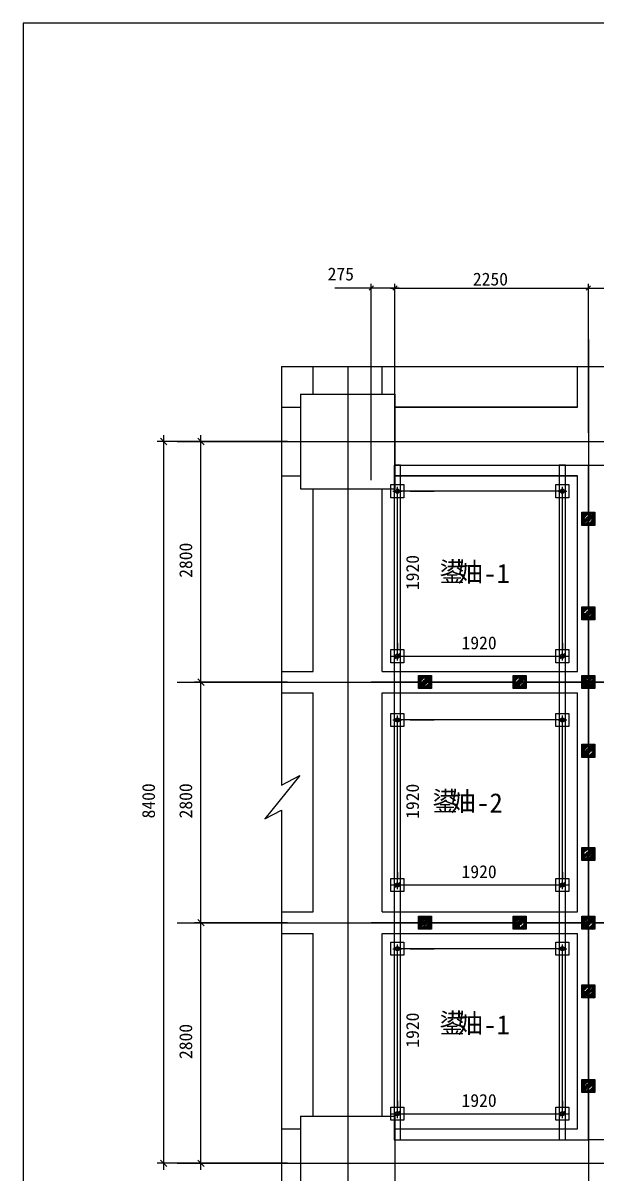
# Model space of a CAD drawing. Header units: metres. Extents: x 0 to 297, y 0 to 210.
# Drawn here: x 0 to 66.8, y 76.2 to 210 of the extents above; entities that cross this region are included whole.
import ezdxf

# ---------------------------------------------------------------- set-up
doc = ezdxf.new("R2010")
doc.units = ezdxf.units.M
for name, color, linetype in [(' ', 7, 'Continuous'), ('1', 7, 'Continuous'), ('4', 7, 'Continuous'), ('6', 7, 'Continuous')]:
    doc.layers.add(name, color=color, linetype=linetype)

msp = doc.modelspace()

# ---------------------------------------------------------------- linework, layer by layer
at = {"layer": ' '}
for p, q in [((65.77, 173.17), (65.77, 56.32)), ((37.77, 170.01), (37.77, 56.32)), ((17.94, 161.3), (127.27, 161.3)), ((42.79, 154.76), (42.79, 156.28)), ((42.79, 156.28), (44.31, 156.28)), ((43.04, 155.52), (44.06, 155.52)), ((43.48, 155.71), (43.48, 155.75)), ((43.48, 155.29), (43.48, 155.33)), ((43.55, 155.01), (43.55, 156.03)), ((43.62, 155.71), (43.62, 155.75)), ((43.62, 155.29), (43.62, 155.33)), ((44.31, 156.28), (44.31, 154.76)), ((61.99, 154.76), (61.99, 156.28)), ((61.99, 156.28), (63.51, 156.28)), ((62.24, 155.52), (63.26, 155.52)), ((62.68, 155.71), (62.68, 155.75)), ((62.68, 155.29), (62.68, 155.33)), ((62.75, 155.01), (62.75, 156.03)), ((62.82, 155.71), (62.82, 155.75)), ((62.82, 155.29), (62.82, 155.33)), ((63.51, 156.28), (63.51, 154.76)), ((44.31, 154.76), (42.79, 154.76)), ((63.51, 154.76), (61.99, 154.76)), ((65.01, 151.54), (65.01, 153.06)), ((65.01, 153.06), (66.53, 153.06)), ((65.77, 151.79), (65.77, 152.81)), ((66.53, 153.06), (66.53, 151.54)), ((66.53, 151.54), (65.01, 151.54)), ((65.26, 152.3), (66.28, 152.3)), ((65.7, 152.49), (65.7, 152.53)), ((65.7, 152.07), (65.7, 152.11)), ((65.84, 152.49), (65.84, 152.53)), ((65.84, 152.07), (65.84, 152.11)), ((65.01, 140.54), (65.01, 142.06)), ((65.01, 142.06), (66.53, 142.06)), ((66.53, 142.06), (66.53, 140.54)), ((66.53, 140.54), (65.01, 140.54)), ((65.26, 141.3), (66.28, 141.3)), ((65.7, 141.49), (65.7, 141.53)), ((65.7, 141.07), (65.7, 141.11)), ((65.77, 140.79), (65.77, 141.81)), ((65.84, 141.49), (65.84, 141.53)), ((65.84, 141.07), (65.84, 141.11)), ((42.79, 135.56), (42.79, 137.08)), ((42.79, 137.08), (44.31, 137.08)), ((43.48, 136.51), (43.48, 136.55)), ((43.55, 135.81), (43.55, 136.83)), ((43.62, 136.51), (43.62, 136.55)), ((44.31, 137.08), (44.31, 135.56)), ((61.99, 135.56), (61.99, 137.08)), ((61.99, 137.08), (63.51, 137.08)), ((62.68, 136.51), (62.68, 136.55)), ((62.75, 135.81), (62.75, 136.83)), ((62.82, 136.51), (62.82, 136.55)), ((63.51, 137.08), (63.51, 135.56)), ((44.31, 135.56), (42.79, 135.56)), ((43.04, 136.32), (44.06, 136.32)), ((43.48, 136.09), (43.48, 136.13)), ((43.62, 136.09), (43.62, 136.13)), ((63.51, 135.56), (61.99, 135.56)), ((62.24, 136.32), (63.26, 136.32)), ((62.68, 136.09), (62.68, 136.13)), ((62.82, 136.09), (62.82, 136.13)), ((46.01, 132.54), (46.01, 134.06)), ((46.01, 134.06), (47.53, 134.06)), ((47.53, 134.06), (47.53, 132.54)), ((57.01, 132.54), (57.01, 134.06)), ((57.01, 134.06), (58.53, 134.06)), ((58.53, 134.06), (58.53, 132.54)), ((65.01, 132.54), (65.01, 134.06)), ((65.01, 134.06), (66.53, 134.06)), ((66.53, 134.06), (66.53, 132.54)), ((17.94, 133.3), (142.11, 133.3)), ((47.53, 132.54), (46.01, 132.54)), ((46.26, 133.3), (47.28, 133.3)), ((46.7, 133.49), (46.7, 133.53)), ((46.7, 133.07), (46.7, 133.11)), ((46.77, 132.79), (46.77, 133.81)), ((46.84, 133.49), (46.84, 133.53)), ((46.84, 133.07), (46.84, 133.11)), ((58.53, 132.54), (57.01, 132.54)), ((57.26, 133.3), (58.28, 133.3)), ((57.7, 133.49), (57.7, 133.53)), ((57.7, 133.07), (57.7, 133.11)), ((57.77, 132.79), (57.77, 133.81)), ((57.84, 133.49), (57.84, 133.53)), ((57.84, 133.07), (57.84, 133.11)), ((66.53, 132.54), (65.01, 132.54)), ((65.26, 133.3), (66.28, 133.3)), ((65.7, 133.49), (65.7, 133.53)), ((65.7, 133.07), (65.7, 133.11)), ((65.77, 132.79), (65.77, 133.81)), ((65.84, 133.49), (65.84, 133.53)), ((65.84, 133.07), (65.84, 133.11)), ((42.79, 128.14), (42.79, 129.66)), ((42.79, 129.66), (44.31, 129.66)), ((43.04, 128.9), (44.06, 128.9)), ((43.48, 129.09), (43.48, 129.13)), ((43.48, 128.67), (43.48, 128.71)), ((43.55, 128.39), (43.55, 129.41)), ((43.62, 129.09), (43.62, 129.13)), ((43.62, 128.67), (43.62, 128.71)), ((44.31, 129.66), (44.31, 128.14)), ((61.99, 128.14), (61.99, 129.66)), ((61.99, 129.66), (63.51, 129.66)), ((62.24, 128.9), (63.26, 128.9)), ((62.68, 129.09), (62.68, 129.13)), ((62.68, 128.67), (62.68, 128.71)), ((62.75, 128.39), (62.75, 129.41)), ((62.82, 129.09), (62.82, 129.13)), ((62.82, 128.67), (62.82, 128.71)), ((63.51, 129.66), (63.51, 128.14)), ((44.31, 128.14), (42.79, 128.14)), ((63.51, 128.14), (61.99, 128.14)), ((65.01, 124.54), (65.01, 126.06)), ((65.01, 126.06), (66.53, 126.06)), ((65.77, 124.79), (65.77, 125.81)), ((66.53, 126.06), (66.53, 124.54)), ((66.53, 124.54), (65.01, 124.54)), ((65.26, 125.3), (66.28, 125.3)), ((65.7, 125.49), (65.7, 125.53)), ((65.7, 125.07), (65.7, 125.11)), ((65.84, 125.49), (65.84, 125.53)), ((65.84, 125.07), (65.84, 125.11)), ((65.01, 112.54), (65.01, 114.06)), ((65.01, 114.06), (66.53, 114.06)), ((65.77, 112.79), (65.77, 113.81)), ((66.53, 114.06), (66.53, 112.54)), ((66.53, 112.54), (65.01, 112.54)), ((65.26, 113.3), (66.28, 113.3)), ((65.7, 113.49), (65.7, 113.53)), ((65.7, 113.07), (65.7, 113.11)), ((65.84, 113.49), (65.84, 113.53)), ((65.84, 113.07), (65.84, 113.11)), ((42.79, 108.94), (42.79, 110.46)), ((42.79, 110.46), (44.31, 110.46)), ((43.48, 109.89), (43.48, 109.93)), ((43.55, 109.19), (43.55, 110.21)), ((43.62, 109.89), (43.62, 109.93)), ((44.31, 110.46), (44.31, 108.94)), ((61.99, 108.94), (61.99, 110.46)), ((61.99, 110.46), (63.51, 110.46)), ((62.68, 109.89), (62.68, 109.93)), ((62.75, 109.19), (62.75, 110.21)), ((62.82, 109.89), (62.82, 109.93)), ((63.51, 110.46), (63.51, 108.94)), ((44.31, 108.94), (42.79, 108.94)), ((43.04, 109.7), (44.06, 109.7)), ((43.48, 109.47), (43.48, 109.51)), ((43.62, 109.47), (43.62, 109.51)), ((63.51, 108.94), (61.99, 108.94)), ((62.24, 109.7), (63.26, 109.7)), ((62.68, 109.47), (62.68, 109.51)), ((62.82, 109.47), (62.82, 109.51)), ((46.01, 104.54), (46.01, 106.06)), ((46.01, 106.06), (47.53, 106.06)), ((46.77, 104.79), (46.77, 105.81)), ((47.53, 106.06), (47.53, 104.54)), ((57.01, 104.54), (57.01, 106.06)), ((57.01, 106.06), (58.53, 106.06)), ((57.77, 104.79), (57.77, 105.81)), ((58.53, 106.06), (58.53, 104.54)), ((65.01, 104.54), (65.01, 106.06)), ((65.01, 106.06), (66.53, 106.06)), ((65.77, 104.79), (65.77, 105.81)), ((66.53, 106.06), (66.53, 104.54)), ((17.94, 105.3), (142.11, 105.3)), ((47.53, 104.54), (46.01, 104.54)), ((46.26, 105.3), (47.28, 105.3)), ((46.7, 105.49), (46.7, 105.53)), ((46.7, 105.07), (46.7, 105.11)), ((46.84, 105.49), (46.84, 105.53)), ((46.84, 105.07), (46.84, 105.11)), ((58.53, 104.54), (57.01, 104.54)), ((57.26, 105.3), (58.28, 105.3)), ((57.7, 105.49), (57.7, 105.53)), ((57.7, 105.07), (57.7, 105.11)), ((57.84, 105.49), (57.84, 105.53)), ((57.84, 105.07), (57.84, 105.11)), ((66.53, 104.54), (65.01, 104.54)), ((65.26, 105.3), (66.28, 105.3)), ((65.7, 105.49), (65.7, 105.53)), ((65.7, 105.07), (65.7, 105.11)), ((65.84, 105.49), (65.84, 105.53)), ((65.84, 105.07), (65.84, 105.11)), ((42.79, 101.51), (42.79, 103.03)), ((42.79, 103.03), (44.31, 103.03)), ((43.04, 102.27), (44.06, 102.27)), ((43.48, 102.46), (43.48, 102.5)), ((43.48, 102.04), (43.48, 102.08)), ((43.55, 101.76), (43.55, 102.78)), ((43.62, 102.46), (43.62, 102.5)), ((43.62, 102.04), (43.62, 102.08)), ((44.31, 103.03), (44.31, 101.51)), ((61.99, 101.51), (61.99, 103.03)), ((61.99, 103.03), (63.51, 103.03)), ((62.24, 102.27), (63.26, 102.27)), ((62.68, 102.46), (62.68, 102.5)), ((62.68, 102.04), (62.68, 102.08)), ((62.75, 101.76), (62.75, 102.78)), ((62.82, 102.46), (62.82, 102.5)), ((62.82, 102.04), (62.82, 102.08)), ((63.51, 103.03), (63.51, 101.51)), ((44.31, 101.51), (42.79, 101.51)), ((63.51, 101.51), (61.99, 101.51)), ((65.01, 96.54), (65.01, 98.06)), ((65.01, 98.06), (66.53, 98.06)), ((65.77, 96.79), (65.77, 97.81)), ((66.53, 98.06), (66.53, 96.54)), ((66.53, 96.54), (65.01, 96.54)), ((65.26, 97.3), (66.28, 97.3)), ((65.7, 97.49), (65.7, 97.53)), ((65.7, 97.07), (65.7, 97.11)), ((65.84, 97.49), (65.84, 97.53)), ((65.84, 97.07), (65.84, 97.11)), ((65.01, 85.54), (65.01, 87.06)), ((65.01, 87.06), (66.53, 87.06)), ((66.53, 87.06), (66.53, 85.54)), ((65.26, 86.3), (66.28, 86.3)), ((65.7, 86.49), (65.7, 86.53)), ((65.7, 86.07), (65.7, 86.11)), ((65.77, 85.79), (65.77, 86.81)), ((65.84, 86.49), (65.84, 86.53)), ((65.84, 86.07), (65.84, 86.11)), ((66.53, 85.54), (65.01, 85.54)), ((42.79, 82.31), (42.79, 83.83)), ((42.79, 83.83), (44.31, 83.83)), ((43.04, 83.07), (44.06, 83.07)), ((43.48, 83.26), (43.48, 83.3)), ((43.55, 82.56), (43.55, 83.58)), ((43.62, 83.26), (43.62, 83.3)), ((44.31, 83.83), (44.31, 82.31)), ((61.99, 82.31), (61.99, 83.83)), ((61.99, 83.83), (63.51, 83.83)), ((62.24, 83.07), (63.26, 83.07)), ((62.68, 83.26), (62.68, 83.3)), ((62.75, 82.56), (62.75, 83.58)), ((62.82, 83.26), (62.82, 83.3)), ((63.51, 83.83), (63.51, 82.31)), ((44.31, 82.31), (42.79, 82.31)), ((43.48, 82.84), (43.48, 82.88)), ((43.62, 82.84), (43.62, 82.88)), ((63.51, 82.31), (61.99, 82.31)), ((62.68, 82.84), (62.68, 82.88)), ((62.82, 82.84), (62.82, 82.88)), ((17.94, 77.3), (127.27, 77.3))]:
    msp.add_line(p, q, dxfattribs=at)
for centre, radius in [((43.55, 155.52), 0.24), ((43.55, 155.52), 0.2), ((62.75, 155.52), 0.24), ((62.75, 155.52), 0.2), ((65.77, 152.3), 0.24), ((65.77, 152.3), 0.2), ((65.77, 141.3), 0.24), ((65.77, 141.3), 0.2), ((43.55, 136.32), 0.24), ((43.55, 136.32), 0.2), ((62.75, 136.32), 0.24), ((62.75, 136.32), 0.2), ((46.77, 133.3), 0.24), ((46.77, 133.3), 0.2), ((57.77, 133.3), 0.24), ((57.77, 133.3), 0.2), ((65.77, 133.3), 0.24), ((65.77, 133.3), 0.2), ((43.55, 128.9), 0.24), ((43.55, 128.9), 0.2), ((62.75, 128.9), 0.24), ((62.75, 128.9), 0.2), ((65.77, 125.3), 0.24), ((65.77, 125.3), 0.2), ((65.77, 113.3), 0.24), ((65.77, 113.3), 0.2), ((43.55, 109.7), 0.24), ((43.55, 109.7), 0.2), ((62.75, 109.7), 0.24), ((62.75, 109.7), 0.2), ((46.77, 105.3), 0.24), ((46.77, 105.3), 0.2), ((57.77, 105.3), 0.24), ((57.77, 105.3), 0.2), ((65.77, 105.3), 0.24), ((65.77, 105.3), 0.2), ((43.55, 102.27), 0.24), ((43.55, 102.27), 0.2), ((62.75, 102.27), 0.24), ((62.75, 102.27), 0.2), ((65.77, 97.3), 0.24), ((65.77, 97.3), 0.2), ((65.77, 86.3), 0.24), ((65.77, 86.3), 0.2), ((43.55, 83.07), 0.24), ((43.55, 83.07), 0.2), ((62.75, 83.07), 0.24), ((62.75, 83.07), 0.2)]:
    msp.add_circle(centre, radius, dxfattribs=at)
for p, q in [((297, 210), (0, 210)), ((0, 210), (0, 0)), ((40.77, 179.41), (40.27, 178.91)), ((40.52, 156.8), (40.52, 179.66)), ((43.02, 178.91), (43.52, 179.41)), ((43.52, 179.41), (43.02, 178.91)), ((43.27, 159.55), (43.27, 179.66)), ((66.02, 179.41), (65.52, 178.91)), ((65.52, 178.91), (66.02, 179.41)), ((65.77, 162.3), (65.77, 179.66)), ((40.52, 179.16), (36.27, 179.16)), ((43.77, 179.16), (40.52, 179.16)), ((42.77, 179.16), (66.27, 179.16)), ((65.27, 179.16), (94.27, 179.16)), ((30.07, 170.01), (30.07, 121.3)), ((30.07, 170.01), (76.15, 170.01)), ((16.37, 76.55), (16.37, 162.05)), ((20.7, 132.55), (20.7, 162.05)), ((30.77, 161.3), (15.62, 161.3)), ((16.74, 160.92), (15.99, 161.67)), ((30.77, 161.3), (19.95, 161.3)), ((21.07, 160.92), (20.32, 161.67)), ((43.55, 136.32), (43.55, 155.52)), ((62.75, 155.52), (43.55, 155.52)), ((45.05, 155.52), (47.82, 155.52)), ((62.75, 136.32), (62.75, 155.52)), ((65.01, 153.04), (65.03, 153.06)), ((65.01, 152.87), (65.2, 153.06)), ((65.01, 152.69), (65.38, 153.06)), ((65.01, 152.51), (65.56, 153.06)), ((65.01, 152.34), (65.73, 153.06)), ((65.01, 152.16), (65.91, 153.06)), ((65.77, 152.74), (66.09, 153.06)), ((65.77, 152.57), (66.26, 153.06)), ((65.89, 152.51), (66.44, 153.06)), ((65.98, 152.42), (66.53, 152.97)), ((66.03, 152.3), (66.53, 152.8)), ((66.21, 152.3), (66.53, 152.62)), ((65.01, 151.98), (65.33, 152.3)), ((65.01, 151.81), (65.5, 152.3)), ((65.01, 151.63), (65.56, 152.18)), ((65.1, 151.54), (65.65, 152.09)), ((65.27, 151.54), (65.77, 152.04)), ((65.45, 151.54), (65.77, 151.86)), ((65.53, 152.33), (65.59, 152.38)), ((65.59, 152.21), (65.68, 152.3)), ((65.63, 151.54), (66.53, 152.44)), ((65.68, 152.12), (65.77, 152.21)), ((65.7, 152.5), (65.74, 152.54)), ((65.77, 152.39), (65.86, 152.48)), ((65.79, 152.06), (65.84, 152.11)), ((65.8, 151.54), (66.53, 152.26)), ((65.86, 152.3), (65.95, 152.39)), ((65.96, 152.22), (66.01, 152.28)), ((65.98, 151.54), (66.53, 152.09)), ((66.16, 151.54), (66.53, 151.91)), ((66.33, 151.54), (66.53, 151.73)), ((66.51, 151.54), (66.53, 151.56)), ((65.01, 141.91), (65.16, 142.06)), ((65.01, 141.73), (65.34, 142.06)), ((65.01, 141.55), (65.52, 142.06)), ((65.01, 141.38), (65.69, 142.06)), ((65.01, 141.2), (65.87, 142.06)), ((65.77, 141.78), (66.05, 142.06)), ((65.77, 141.61), (66.22, 142.06)), ((65.86, 141.52), (66.4, 142.06)), ((65.96, 141.44), (66.53, 142.01)), ((65.01, 141.02), (65.29, 141.3)), ((65.01, 140.85), (65.46, 141.3)), ((65.01, 140.67), (65.55, 141.2)), ((65.06, 140.54), (65.63, 141.1)), ((65.23, 140.54), (65.75, 141.06)), ((65.41, 140.54), (65.77, 140.9)), ((65.55, 141.38), (65.69, 141.52)), ((65.58, 141.24), (65.64, 141.3)), ((65.59, 140.54), (66.53, 141.48)), ((65.65, 141.13), (65.77, 141.25)), ((65.76, 140.54), (66.53, 141.3)), ((65.77, 141.07), (65.79, 141.1)), ((65.82, 141.3), (65.94, 141.41)), ((65.83, 141.49), (65.84, 141.5)), ((65.94, 140.54), (66.53, 141.13)), ((65.97, 141.28), (65.99, 141.3)), ((66.01, 141.32), (66.53, 141.84)), ((66.12, 140.54), (66.53, 140.95)), ((66.17, 141.3), (66.53, 141.66)), ((66.3, 140.54), (66.53, 140.77)), ((66.47, 140.54), (66.53, 140.6)), ((43.92, 136.7), (43.17, 135.95)), ((43.55, 137.82), (43.55, 137.07)), ((62.37, 135.95), (63.12, 136.7)), ((62.75, 137.82), (62.75, 137.07)), ((42.8, 136.32), (63.5, 136.32)), ((45.05, 136.32), (47.82, 136.32)), ((20.7, 104.55), (20.7, 134.05)), ((46.01, 134.04), (46.03, 134.06)), ((46.01, 133.87), (46.2, 134.06)), ((46.01, 133.69), (46.38, 134.06)), ((46.01, 133.51), (46.56, 134.06)), ((46.01, 133.34), (46.73, 134.06)), ((46.01, 133.16), (46.91, 134.06)), ((46.77, 133.74), (47.09, 134.06)), ((46.77, 133.57), (47.26, 134.06)), ((46.89, 133.51), (47.44, 134.06)), ((46.98, 133.42), (47.53, 133.97)), ((57.01, 133.91), (57.16, 134.06)), ((57.01, 133.73), (57.34, 134.06)), ((57.01, 133.55), (57.52, 134.06)), ((57.01, 133.38), (57.69, 134.06)), ((57.01, 133.2), (57.87, 134.06)), ((57.77, 133.78), (58.05, 134.06)), ((57.77, 133.61), (58.22, 134.06)), ((57.86, 133.52), (58.4, 134.06)), ((57.96, 133.44), (58.53, 134.01)), ((58.01, 133.32), (58.53, 133.84)), ((65.01, 133.95), (65.12, 134.06)), ((65.01, 133.77), (65.3, 134.06)), ((65.01, 133.6), (65.47, 134.06)), ((65.01, 133.42), (65.65, 134.06)), ((65.01, 133.24), (65.83, 134.06)), ((65.01, 133.07), (66, 134.06)), ((65.77, 133.65), (66.18, 134.06)), ((65.83, 133.53), (66.36, 134.06)), ((65.94, 133.47), (66.53, 134.06)), ((66.01, 133.35), (66.53, 133.88)), ((30.77, 133.3), (19.95, 133.3)), ((30.77, 133.3), (19.95, 133.3)), ((20.32, 133.67), (21.07, 132.92)), ((21.07, 132.92), (20.32, 133.67)), ((46.01, 132.98), (46.33, 133.3)), ((46.01, 132.81), (46.5, 133.3)), ((46.01, 132.63), (46.56, 133.18)), ((46.1, 132.54), (46.65, 133.09)), ((46.27, 132.54), (46.77, 133.04)), ((46.45, 132.54), (46.77, 132.86)), ((46.53, 133.33), (46.59, 133.38)), ((46.59, 133.21), (46.68, 133.3)), ((46.63, 132.54), (47.53, 133.44)), ((46.68, 133.12), (46.77, 133.21)), ((46.7, 133.5), (46.74, 133.54)), ((46.77, 133.39), (46.86, 133.48)), ((46.79, 133.06), (46.84, 133.11)), ((46.8, 132.54), (47.53, 133.26)), ((46.86, 133.3), (46.95, 133.39)), ((46.96, 133.22), (47.01, 133.28)), ((46.98, 132.54), (47.53, 133.09)), ((47.03, 133.3), (47.53, 133.8)), ((47.16, 132.54), (47.53, 132.91)), ((47.21, 133.3), (47.53, 133.62)), ((47.33, 132.54), (47.53, 132.73)), ((47.51, 132.54), (47.53, 132.56)), ((57.01, 133.02), (57.29, 133.3)), ((57.01, 132.85), (57.46, 133.3)), ((57.01, 132.67), (57.55, 133.2)), ((57.06, 132.54), (57.63, 133.1)), ((57.23, 132.54), (57.75, 133.06)), ((57.41, 132.54), (57.77, 132.9)), ((57.55, 133.38), (57.69, 133.52)), ((57.58, 133.24), (57.64, 133.3)), ((57.59, 132.54), (58.53, 133.48)), ((57.65, 133.13), (57.77, 133.25)), ((57.76, 132.54), (58.53, 133.3)), ((57.77, 133.07), (57.79, 133.1)), ((57.82, 133.3), (57.94, 133.41)), ((57.83, 133.49), (57.84, 133.5)), ((57.94, 132.54), (58.53, 133.13)), ((57.97, 133.28), (57.99, 133.3)), ((58.12, 132.54), (58.53, 132.95)), ((58.17, 133.3), (58.53, 133.66)), ((58.3, 132.54), (58.53, 132.77)), ((58.47, 132.54), (58.53, 132.6)), ((65.01, 132.89), (65.42, 133.3)), ((65.01, 132.71), (65.54, 133.24)), ((65.01, 132.54), (65.6, 133.13)), ((65.19, 132.54), (65.72, 133.06)), ((65.37, 132.54), (65.77, 132.94)), ((65.54, 132.54), (66.53, 133.53)), ((65.57, 133.27), (65.6, 133.3)), ((65.63, 133.15), (65.77, 133.3)), ((65.72, 132.54), (66.53, 133.35)), ((65.75, 133.1), (65.77, 133.12)), ((65.77, 133.47), (65.8, 133.5)), ((65.77, 133.3), (65.92, 133.44)), ((65.9, 132.54), (66.53, 133.17)), ((65.95, 133.3), (65.97, 133.32)), ((66.07, 132.54), (66.53, 133)), ((66.13, 133.3), (66.53, 133.7)), ((66.25, 132.54), (66.53, 132.82)), ((66.43, 132.54), (66.53, 132.64)), ((62.75, 128.9), (43.55, 128.9)), ((43.55, 109.7), (43.55, 128.9)), ((45.05, 128.9), (47.82, 128.9)), ((62.75, 109.7), (62.75, 128.9)), ((65.01, 126), (65.07, 126.06)), ((65.01, 125.82), (65.25, 126.06)), ((65.01, 125.64), (65.43, 126.06)), ((65.01, 125.47), (65.6, 126.06)), ((65.01, 125.29), (65.78, 126.06)), ((65.01, 125.11), (65.96, 126.06)), ((65.77, 125.7), (66.13, 126.06)), ((65.79, 125.54), (66.31, 126.06)), ((65.92, 125.49), (66.49, 126.06)), ((66, 125.39), (66.53, 125.93)), ((65.01, 124.94), (65.37, 125.3)), ((65.01, 124.76), (65.53, 125.28)), ((65.01, 124.58), (65.58, 125.15)), ((65.14, 124.54), (65.68, 125.07)), ((65.32, 124.54), (65.77, 124.99)), ((65.5, 124.54), (65.77, 124.81)), ((65.55, 125.3), (65.57, 125.32)), ((65.61, 125.18), (65.73, 125.3)), ((65.67, 124.54), (66.53, 125.39)), ((65.7, 125.1), (65.71, 125.1)), ((65.75, 125.5), (65.77, 125.52)), ((65.77, 125.34), (65.89, 125.46)), ((65.85, 125.07), (66, 125.22)), ((65.85, 124.54), (66.53, 125.22)), ((65.9, 125.3), (65.97, 125.36)), ((66.03, 124.54), (66.53, 125.04)), ((66.08, 125.3), (66.53, 125.75)), ((66.21, 124.54), (66.53, 124.86)), ((66.26, 125.3), (66.53, 125.57)), ((66.38, 124.54), (66.53, 124.69)), ((32.2, 122.43), (28.14, 117.39)), ((30.07, 121.3), (32.2, 122.43)), ((28.14, 117.39), (30.07, 118.39)), ((30.07, 118.39), (30.07, 62.31)), ((65.01, 113.93), (65.14, 114.06)), ((65.01, 113.75), (65.32, 114.06)), ((65.01, 113.57), (65.5, 114.06)), ((65.01, 113.4), (65.67, 114.06)), ((65.01, 113.22), (65.85, 114.06)), ((65.77, 113.8), (66.03, 114.06)), ((65.77, 113.63), (66.2, 114.06)), ((65.85, 113.53), (66.38, 114.06)), ((65.96, 113.45), (66.53, 114.03)), ((66.01, 113.33), (66.53, 113.86)), ((65.01, 113.04), (65.27, 113.3)), ((65.01, 112.87), (65.44, 113.3)), ((65.01, 112.69), (65.54, 113.22)), ((65.04, 112.54), (65.61, 113.11)), ((65.21, 112.54), (65.74, 113.06)), ((65.39, 112.54), (65.77, 112.92)), ((65.56, 113.42), (65.65, 113.51)), ((65.57, 112.54), (66.53, 113.5)), ((65.58, 113.25), (65.62, 113.3)), ((65.64, 113.14), (65.77, 113.27)), ((65.74, 112.54), (66.53, 113.33)), ((65.77, 113.09), (65.77, 113.1)), ((65.8, 113.3), (65.93, 113.43)), ((65.82, 113.49), (65.84, 113.52)), ((65.92, 112.54), (66.53, 113.15)), ((65.97, 113.3), (65.97, 113.3)), ((66.1, 112.54), (66.53, 112.97)), ((66.15, 113.3), (66.53, 113.68)), ((66.27, 112.54), (66.53, 112.8)), ((66.45, 112.54), (66.53, 112.62)), ((43.55, 111.2), (43.55, 110.45)), ((62.75, 111.2), (62.75, 110.45)), ((43.92, 110.07), (43.17, 109.32)), ((62.37, 109.32), (63.12, 110.07)), ((42.8, 109.7), (63.5, 109.7)), ((45.05, 109.7), (47.82, 109.7)), ((20.7, 76.55), (20.7, 106.05)), ((46.01, 105.94), (46.13, 106.06)), ((46.01, 105.76), (46.31, 106.06)), ((46.01, 105.58), (46.49, 106.06)), ((46.01, 105.41), (46.66, 106.06)), ((46.01, 105.23), (46.84, 106.06)), ((46.01, 105.05), (47.02, 106.06)), ((46.77, 105.63), (47.19, 106.06)), ((46.84, 105.53), (47.37, 106.06)), ((46.95, 105.46), (47.53, 106.04)), ((47.01, 105.34), (47.53, 105.86)), ((57.01, 105.98), (57.09, 106.06)), ((57.01, 105.8), (57.27, 106.06)), ((57.01, 105.62), (57.45, 106.06)), ((57.01, 105.44), (57.62, 106.06)), ((57.01, 105.27), (57.8, 106.06)), ((57.01, 105.09), (57.98, 106.06)), ((57.77, 105.67), (58.15, 106.06)), ((57.81, 105.53), (58.33, 106.06)), ((57.93, 105.48), (58.51, 106.06)), ((58, 105.37), (58.53, 105.9)), ((58.1, 105.3), (58.53, 105.73)), ((65.01, 105.97), (65.1, 106.06)), ((65.01, 105.8), (65.27, 106.06)), ((65.01, 105.62), (65.45, 106.06)), ((65.01, 105.44), (65.63, 106.06)), ((65.01, 105.26), (65.8, 106.06)), ((65.01, 105.09), (65.98, 106.06)), ((65.77, 105.67), (66.16, 106.06)), ((65.81, 105.53), (66.34, 106.06)), ((65.93, 105.48), (66.51, 106.06)), ((66, 105.37), (66.53, 105.9)), ((30.77, 105.3), (19.95, 105.3)), ((30.77, 105.3), (19.95, 105.3)), ((21.07, 104.92), (20.32, 105.67)), ((20.32, 105.67), (21.07, 104.92)), ((46.01, 104.87), (46.43, 105.3)), ((46.01, 104.7), (46.54, 105.23)), ((46.03, 104.54), (46.61, 105.12)), ((46.21, 104.54), (46.73, 105.06)), ((46.38, 104.54), (46.77, 104.93)), ((46.56, 104.54), (47.53, 105.51)), ((46.57, 105.26), (46.61, 105.3)), ((46.58, 105.44), (46.63, 105.49)), ((46.64, 105.15), (46.77, 105.28)), ((46.74, 104.54), (47.53, 105.33)), ((46.76, 105.1), (46.77, 105.1)), ((46.77, 105.46), (46.81, 105.49)), ((46.79, 105.3), (46.92, 105.43)), ((46.91, 104.54), (47.53, 105.16)), ((46.97, 105.3), (46.97, 105.31)), ((47.09, 104.54), (47.53, 104.98)), ((47.14, 105.3), (47.53, 105.69)), ((47.27, 104.54), (47.53, 104.8)), ((47.44, 104.54), (47.53, 104.63)), ((57.01, 104.91), (57.39, 105.3)), ((57.01, 104.74), (57.53, 105.26)), ((57.01, 104.56), (57.59, 105.14)), ((57.17, 104.54), (57.7, 105.07)), ((57.34, 104.54), (57.77, 104.97)), ((57.52, 104.54), (57.77, 104.79)), ((57.57, 105.3), (57.57, 105.3)), ((57.62, 105.17), (57.75, 105.3)), ((57.7, 104.54), (58.53, 105.37)), ((57.7, 105.07), (57.73, 105.1)), ((57.77, 105.5), (57.77, 105.5)), ((57.77, 105.32), (57.9, 105.45)), ((57.87, 104.54), (58.53, 105.2)), ((57.89, 105.09), (57.98, 105.18)), ((57.93, 105.3), (57.97, 105.34)), ((58.05, 104.54), (58.53, 105.02)), ((58.23, 104.54), (58.53, 104.84)), ((58.28, 105.3), (58.53, 105.55)), ((58.4, 104.54), (58.53, 104.67)), ((65.01, 104.91), (65.4, 105.3)), ((65.01, 104.73), (65.54, 105.26)), ((65.01, 104.56), (65.59, 105.14)), ((65.17, 104.54), (65.7, 105.07)), ((65.35, 104.54), (65.77, 104.96)), ((65.52, 104.54), (65.77, 104.79)), ((65.57, 105.29), (65.58, 105.3)), ((65.62, 105.16), (65.75, 105.3)), ((65.7, 104.54), (66.53, 105.37)), ((65.7, 105.07), (65.73, 105.1)), ((65.77, 105.49), (65.78, 105.5)), ((65.77, 105.32), (65.9, 105.45)), ((65.88, 104.54), (66.53, 105.19)), ((65.9, 105.09), (65.98, 105.17)), ((65.93, 105.3), (65.97, 105.34)), ((66.05, 104.54), (66.53, 105.02)), ((66.11, 105.3), (66.53, 105.72)), ((66.23, 104.54), (66.53, 104.84)), ((66.28, 105.3), (66.53, 105.55)), ((66.41, 104.54), (66.53, 104.66)), ((43.55, 83.07), (43.55, 102.27)), ((62.75, 102.27), (43.55, 102.27)), ((45.05, 102.27), (47.82, 102.27)), ((62.75, 83.07), (62.75, 102.27)), ((65.01, 97.89), (65.18, 98.06)), ((65.01, 97.71), (65.36, 98.06)), ((65.01, 97.54), (65.53, 98.06)), ((65.01, 97.36), (65.71, 98.06)), ((65.01, 97.18), (65.89, 98.06)), ((65.77, 97.76), (66.06, 98.06)), ((65.77, 97.59), (66.24, 98.06)), ((65.88, 97.51), (66.42, 98.06)), ((65.97, 97.43), (66.53, 97.99)), ((66.01, 97.3), (66.53, 97.82)), ((65.01, 96.83), (65.48, 97.3)), ((65.01, 97), (65.3, 97.3)), ((65.01, 96.65), (65.55, 97.19)), ((65.08, 96.54), (65.64, 97.1)), ((65.25, 96.54), (65.77, 97.05)), ((65.43, 96.54), (65.77, 96.88)), ((65.54, 97.35), (65.72, 97.53)), ((65.59, 97.22), (65.66, 97.3)), ((65.61, 96.54), (66.53, 97.46)), ((65.67, 97.13), (65.77, 97.23)), ((65.77, 97.41), (65.85, 97.48)), ((65.77, 97.06), (65.81, 97.1)), ((65.78, 96.54), (66.53, 97.29)), ((65.84, 97.3), (65.94, 97.4)), ((65.96, 96.54), (66.53, 97.11)), ((65.97, 97.25), (66.01, 97.3)), ((66.14, 96.54), (66.53, 96.93)), ((66.19, 97.3), (66.53, 97.64)), ((66.31, 96.54), (66.53, 96.76)), ((66.49, 96.54), (66.53, 96.58)), ((65.01, 86.99), (65.08, 87.06)), ((65.01, 86.82), (65.25, 87.06)), ((65.01, 86.64), (65.43, 87.06)), ((65.01, 86.46), (65.61, 87.06)), ((65.01, 86.28), (65.78, 87.06)), ((65.01, 86.11), (65.96, 87.06)), ((65.77, 86.69), (66.14, 87.06)), ((65.8, 86.54), (66.31, 87.06)), ((65.92, 86.49), (66.49, 87.06)), ((65.01, 85.93), (65.38, 86.3)), ((65.01, 85.75), (65.53, 86.27)), ((65.01, 85.58), (65.58, 86.15)), ((65.15, 85.54), (65.68, 86.07)), ((65.33, 85.54), (65.77, 85.98)), ((65.5, 85.54), (65.77, 85.81)), ((65.55, 86.3), (65.57, 86.31)), ((65.61, 86.18), (65.73, 86.3)), ((65.68, 85.54), (66.53, 86.39)), ((65.7, 86.09), (65.72, 86.1)), ((65.76, 86.5), (65.77, 86.51)), ((65.77, 86.34), (65.89, 86.46)), ((65.86, 86.07), (66, 86.21)), ((65.86, 85.54), (66.53, 86.21)), ((65.91, 86.3), (65.97, 86.35)), ((66, 86.39), (66.53, 86.92)), ((66.03, 85.54), (66.53, 86.04)), ((66.09, 86.3), (66.53, 86.74)), ((66.21, 85.54), (66.53, 85.86)), ((66.26, 86.3), (66.53, 86.57)), ((66.39, 85.54), (66.53, 85.68)), ((43.55, 84.57), (43.55, 83.82)), ((62.75, 84.57), (62.75, 83.82)), ((42.8, 83.07), (63.5, 83.07)), ((43.92, 83.45), (43.17, 82.7)), ((45.05, 83.07), (47.82, 83.07)), ((62.37, 82.7), (63.12, 83.45)), ((15.99, 77.67), (16.74, 76.92)), ((20.32, 77.67), (21.07, 76.92)), ((30.77, 77.3), (15.62, 77.3)), ((30.77, 77.3), (19.95, 77.3))]:
    msp.add_line(p, q)
at = {"layer": '1'}
for p, q in [((33.77, 166.8), (33.77, 170.01)), ((41.77, 166.8), (41.77, 170.01)), ((64.52, 165.3), (64.52, 170.01)), ((32.27, 166.8), (32.27, 155.8)), ((32.27, 166.8), (43.27, 166.8)), ((43.27, 166.8), (43.27, 155.8)), ((43.27, 155.8), (43.27, 166.8)), ((30.07, 165.3), (32.27, 165.3)), ((64.52, 165.3), (43.27, 165.3)), ((43.27, 165.3), (64.52, 165.3)), ((30.07, 157.3), (32.27, 157.3)), ((64.52, 157.3), (43.27, 157.3)), ((43.27, 157.3), (64.52, 157.3)), ((64.52, 134.55), (64.52, 157.3)), ((32.27, 155.8), (43.27, 155.8)), ((33.77, 134.55), (33.77, 155.8)), ((41.77, 134.55), (41.77, 155.8)), ((30.07, 134.55), (33.77, 134.55)), ((41.77, 134.55), (64.52, 134.55)), ((30.07, 132.05), (33.77, 132.05)), ((33.77, 106.55), (33.77, 132.05)), ((41.77, 132.05), (64.52, 132.05)), ((41.77, 106.55), (41.77, 132.05)), ((64.52, 106.55), (64.52, 132.05)), ((30.07, 106.55), (33.77, 106.55)), ((41.77, 106.55), (64.52, 106.55)), ((30.07, 104.05), (33.77, 104.05)), ((33.77, 82.8), (33.77, 104.05)), ((41.77, 82.8), (41.77, 104.05)), ((41.77, 104.05), (64.52, 104.05)), ((64.52, 81.3), (64.52, 104.05)), ((32.27, 82.8), (43.27, 82.8)), ((32.27, 82.8), (32.27, 71.8)), ((43.27, 82.8), (43.27, 71.8)), ((30.07, 81.3), (32.27, 81.3)), ((43.27, 81.3), (64.52, 81.3))]:
    msp.add_line(p, q, dxfattribs=at)
at = {"layer": '4'}
for p, q in [((43.27, 158.55), (65.77, 158.55)), ((43.27, 155.8), (43.27, 158.55)), ((65.77, 158.55), (65.77, 133.3)), ((65.77, 133.3), (65.77, 158.55)), ((65.77, 158.55), (93.77, 158.55)), ((40.52, 155.8), (43.27, 155.8)), ((40.52, 133.3), (65.77, 133.3)), ((65.77, 133.3), (40.52, 133.3)), ((65.77, 133.3), (65.77, 105.3)), ((65.77, 105.3), (65.77, 133.3)), ((65.77, 133.3), (93.77, 133.3)), ((93.77, 133.3), (65.77, 133.3)), ((65.77, 105.3), (40.52, 105.3)), ((65.77, 105.3), (40.52, 105.3)), ((65.77, 80.05), (65.77, 105.3)), ((65.77, 80.05), (65.77, 105.3)), ((93.77, 105.3), (65.77, 105.3)), ((65.77, 105.3), (93.77, 105.3)), ((40.52, 82.8), (43.27, 82.8)), ((43.27, 82.8), (43.27, 80.05)), ((43.27, 80.05), (65.77, 80.05)), ((93.77, 80.05), (65.77, 80.05))]:
    msp.add_line(p, q, dxfattribs=at)
at = {"layer": '6'}
for p, q in [((43.17, 158.55), (43.17, 133.3)), ((43.92, 158.55), (43.17, 158.55)), ((43.92, 133.3), (43.92, 158.55)), ((62.37, 158.55), (62.37, 133.3)), ((63.12, 158.55), (62.37, 158.55)), ((63.12, 133.3), (63.12, 158.55)), ((43.17, 133.3), (43.17, 105.3)), ((43.92, 133.3), (43.17, 133.3)), ((43.17, 133.3), (43.92, 133.3)), ((43.92, 105.3), (43.92, 133.3)), ((62.37, 133.3), (62.37, 105.3)), ((63.12, 133.3), (62.37, 133.3)), ((62.37, 133.3), (63.12, 133.3)), ((63.12, 105.3), (63.12, 133.3)), ((43.17, 105.3), (43.17, 80.05)), ((43.17, 105.3), (43.92, 105.3)), ((43.92, 105.3), (43.17, 105.3)), ((43.92, 80.05), (43.92, 105.3)), ((62.37, 105.3), (62.37, 80.05)), ((62.37, 105.3), (63.12, 105.3)), ((63.12, 105.3), (62.37, 105.3)), ((63.12, 80.05), (63.12, 105.3)), ((43.17, 80.05), (43.92, 80.05)), ((62.37, 80.05), (63.12, 80.05))]:
    msp.add_line(p, q, dxfattribs=at)

# ---------------------------------------------------------------- texts
at = {"layer": ' '}
for p in [(46.06, 144.01), (46.06, 117.39), (46.06, 90.76)]:
    msp.add_text('1920', height=1.5, rotation=90, dxfattribs=at).set_placement(p)
for s, p in [('鍙', (48.44, 145)), ('妯', (50.52, 144.97)), ('鍙', (47.62, 118.3)), ('妯', (49.7, 118.28)), ('鍙', (48.44, 92.48)), ('妯', (50.52, 92.46))]:
    msp.add_text(s, height=2.29, dxfattribs=at).set_placement(p)
for s, p in [('275', (35.44, 180.04)), ('2250', (52.34, 179.45)), ('1920', (51.02, 137.12)), ('1920', (51.02, 110.49)), ('1920', (51.02, 83.87))]:
    msp.add_text(s, height=1.5).set_placement(p)
for s, p in [('2800', (19.68, 145.44)), ('8400', (15.35, 117.44)), ('2800', (19.68, 117.44)), ('2800', (19.68, 89.44))]:
    msp.add_text(s, height=1.5, rotation=90).set_placement(p)
at = {"layer": '4'}
for s, p in [('-1', (53.57, 144.82)), ('-2', (52.75, 118.12)), ('-1', (53.57, 92.3))]:
    msp.add_text(s, height=2.25, dxfattribs=at).set_placement(p)

doc.saveas('drawing.dxf')
